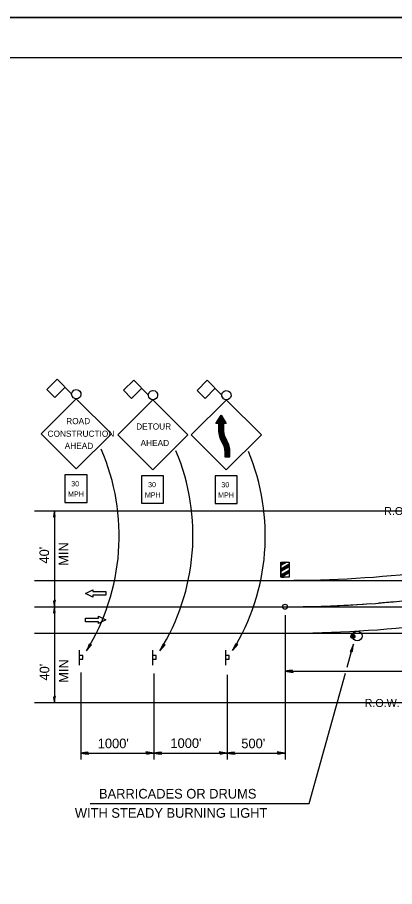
# Model space of a CAD drawing. Extents: x 2143432 to 2146738, y 2149567 to 2150649.
# Drawn here: x 2146208.8 to 2146303, y 2150432.1 to 2150649.4 of the extents above; entities that cross this region are included whole.
import ezdxf

# ---------------------------------------------------------------- set-up
doc = ezdxf.new("R2010")
doc.units = 0
for name, color, linetype in [('Alignment_EX_20 Centerline', 7, 'Continuous'), ('Design_EX_Roadway Dimensions', 7, 'Continuous'), ('Design_EX_Roadway Notes', 7, 'Continuous'), ('Level 48', 7, 'Continuous'), ('ROW_EX ROW Line', 7, 'Continuous'), ('Sheets_50 Reference Boundary', 7, 'Continuous'), ('Sheets_General Details', 7, 'Continuous'), ('Sheets_Printer Plotting Border', 7, 'Continuous'), ('Topo_EOP', 7, 'Continuous'), ('Topo_Traffic Sign', 7, 'Continuous')]:
    doc.layers.add(name, color=color, linetype=linetype)

msp = doc.modelspace()

# ---------------------------------------------------------------- linework, layer by layer
at = {"layer": 'Alignment_EX_20 Centerline'}
for points in [[(2146213.05, 2150502.1), (2146244.73, 2150502.1)], [(2146246.73, 2150502.1), (2146250.73, 2150502.1)], [(2146252.73, 2150502.1), (2146274.06, 2150502.1)], [(2146275.59, 2150502.1), (2146285.39, 2150502.25), (2146295.17, 2150502.73), (2146296.91, 2150502.88)], [(2146282.06, 2150502.1), (2146303.39, 2150502.1)], [(2146298.9, 2150503.04), (2146302.89, 2150503.37)]]:
    msp.add_lwpolyline(points, dxfattribs=at)
msp.add_circle((2146275.59, 2150502.1), 0.625, dxfattribs=at)
at = {"layer": 'Design_EX_Roadway Dimensions'}
for p, q in [((2146217.99, 2150526.1), (2146217.99, 2150502.1)), ((2146217.99, 2150502.1), (2146217.99, 2150478.1)), ((2146275.59, 2150499.97), (2146275.59, 2150463.89)), ((2146224.59, 2150485.64), (2146224.59, 2150463.89)), ((2146242.87, 2150485.44), (2146242.87, 2150463.89)), ((2146261.15, 2150485.11), (2146261.15, 2150463.89)), ((2146275.59, 2150485.99), (2146347.32, 2150485.99)), ((2146224.59, 2150465.51), (2146242.87, 2150465.51)), ((2146242.87, 2150465.51), (2146261.15, 2150465.51)), ((2146261.15, 2150465.51), (2146275.59, 2150465.51))]:
    msp.add_line(p, q, dxfattribs=at)
for points in [[(2146217.97, 2150524.62), (2146218.19, 2150524.67), (2146218.1, 2150525.3), (2146217.99, 2150526.1), (2146217.88, 2150525.24), (2146217.74, 2150524.5), (2146217.97, 2150524.62), (2146218.12, 2150524.69), (2146217.99, 2150525.56), (2146217.83, 2150524.61), (2146218.01, 2150524.75), (2146217.99, 2150525.15), (2146217.93, 2150524.77)], [(2146217.97, 2150500.62), (2146218.19, 2150500.67), (2146218.1, 2150501.3), (2146217.99, 2150502.1), (2146217.88, 2150501.24), (2146217.74, 2150500.5), (2146217.97, 2150500.62), (2146218.12, 2150500.69), (2146217.99, 2150501.56), (2146217.83, 2150500.61), (2146218.01, 2150500.75), (2146217.99, 2150501.15), (2146217.93, 2150500.77)], [(2146218.01, 2150503.56), (2146217.79, 2150503.52), (2146217.89, 2150502.89), (2146217.99, 2150502.1), (2146218.11, 2150502.95), (2146218.24, 2150503.69), (2146218.01, 2150503.56), (2146217.87, 2150503.5), (2146217.99, 2150502.63), (2146218.16, 2150503.58), (2146217.97, 2150503.44), (2146218, 2150503.04), (2146218.06, 2150503.42)], [(2146277.43, 2150485.96), (2146277.37, 2150486.23), (2146276.59, 2150486.12), (2146275.59, 2150485.99), (2146276.66, 2150485.84), (2146277.59, 2150485.68), (2146277.43, 2150485.96), (2146277.35, 2150486.14), (2146276.26, 2150485.99), (2146277.45, 2150485.78), (2146277.27, 2150486.01), (2146276.78, 2150485.98), (2146277.25, 2150485.91)], [(2146218.01, 2150479.56), (2146217.79, 2150479.52), (2146217.89, 2150478.89), (2146217.99, 2150478.1), (2146218.11, 2150478.95), (2146218.24, 2150479.69), (2146218.01, 2150479.56), (2146217.87, 2150479.5), (2146217.99, 2150478.63), (2146218.16, 2150479.58), (2146217.97, 2150479.44), (2146218, 2150479.04), (2146218.06, 2150479.42)], [(2146226.43, 2150465.48), (2146226.37, 2150465.76), (2146225.59, 2150465.64), (2146224.59, 2150465.51), (2146225.66, 2150465.36), (2146226.59, 2150465.2), (2146226.43, 2150465.48), (2146226.35, 2150465.66), (2146225.26, 2150465.51), (2146226.45, 2150465.3), (2146226.27, 2150465.53), (2146225.78, 2150465.5), (2146226.25, 2150465.43)], [(2146241.04, 2150465.54), (2146241.1, 2150465.26), (2146241.87, 2150465.38), (2146242.87, 2150465.51), (2146241.81, 2150465.66), (2146240.87, 2150465.82), (2146241.04, 2150465.54), (2146241.12, 2150465.35), (2146242.2, 2150465.51), (2146241.02, 2150465.72), (2146241.19, 2150465.49), (2146241.69, 2150465.52), (2146241.21, 2150465.59)], [(2146244.71, 2150465.48), (2146244.65, 2150465.76), (2146243.87, 2150465.64), (2146242.87, 2150465.51), (2146243.94, 2150465.36), (2146244.87, 2150465.2), (2146244.71, 2150465.48), (2146244.62, 2150465.66), (2146243.54, 2150465.51), (2146244.73, 2150465.3), (2146244.55, 2150465.53), (2146244.05, 2150465.5), (2146244.53, 2150465.43)], [(2146259.31, 2150465.54), (2146259.38, 2150465.26), (2146260.15, 2150465.38), (2146261.15, 2150465.51), (2146260.08, 2150465.66), (2146259.15, 2150465.82), (2146259.31, 2150465.54), (2146259.4, 2150465.35), (2146260.48, 2150465.51), (2146259.29, 2150465.72), (2146259.47, 2150465.49), (2146259.97, 2150465.52), (2146259.49, 2150465.59)], [(2146262.99, 2150465.48), (2146262.92, 2150465.76), (2146262.15, 2150465.64), (2146261.15, 2150465.51), (2146262.21, 2150465.36), (2146263.15, 2150465.2), (2146262.99, 2150465.48), (2146262.9, 2150465.66), (2146261.82, 2150465.51), (2146263, 2150465.3), (2146262.83, 2150465.53), (2146262.33, 2150465.5), (2146262.81, 2150465.43)], [(2146273.76, 2150465.54), (2146273.82, 2150465.26), (2146274.6, 2150465.38), (2146275.59, 2150465.51), (2146274.53, 2150465.66), (2146273.59, 2150465.82), (2146273.76, 2150465.54), (2146273.84, 2150465.35), (2146274.92, 2150465.51), (2146273.74, 2150465.72), (2146273.91, 2150465.49), (2146274.41, 2150465.52), (2146273.93, 2150465.59)]]:
    msp.add_lwpolyline(points, dxfattribs=at)
at = {"layer": 'Design_EX_Roadway Notes'}
for p, q in [((2146291.1, 2150487.01), (2146292.68, 2150492.71)), ((2146281.62, 2150452.88), (2146290.68, 2150485.51)), ((2146226.9, 2150452.88), (2146281.62, 2150452.88))]:
    msp.add_line(p, q, dxfattribs=at)
for points in [[(2146220.69, 2150556.99), (2146218.15, 2150554.42), (2146216.15, 2150556.42), (2146218.7, 2150558.98), (2146222.29, 2150555.3), (2146222.52, 2150555.86), (2146222.89, 2150556.23), (2146223.4, 2150556.39), (2146224.03, 2150556.27), (2146224.39, 2150555.97), (2146224.6, 2150555.58), (2146224.64, 2150555.08), (2146224.52, 2150554.69), (2146224.28, 2150554.39), (2146223.91, 2150554.15), (2146223.46, 2150554.06), (2146232.22, 2150545.32), (2146223.44, 2150536.59), (2146214.72, 2150545.32), (2146223.47, 2150554.07), (2146223.07, 2150554.16), (2146222.74, 2150554.35), (2146222.46, 2150554.7), (2146222.35, 2150555.01), (2146222.31, 2150555.27)], [(2146239.81, 2150556.77), (2146237.27, 2150554.19), (2146235.27, 2150556.2), (2146237.82, 2150558.75), (2146241.41, 2150555.07), (2146241.64, 2150555.64), (2146242.01, 2150556.01), (2146242.52, 2150556.17), (2146243.15, 2150556.04), (2146243.51, 2150555.75), (2146243.72, 2150555.35), (2146243.76, 2150554.85), (2146243.64, 2150554.47), (2146243.4, 2150554.17), (2146243.03, 2150553.93), (2146242.58, 2150553.83), (2146251.34, 2150545.09), (2146242.56, 2150536.36), (2146233.84, 2150545.09), (2146242.59, 2150553.84), (2146242.19, 2150553.93), (2146241.86, 2150554.13), (2146241.58, 2150554.47), (2146241.47, 2150554.79), (2146241.43, 2150555.05)], [(2146258.16, 2150556.74), (2146255.63, 2150554.17), (2146253.62, 2150556.18), (2146256.18, 2150558.73), (2146259.77, 2150555.05), (2146259.99, 2150555.62), (2146260.37, 2150555.98), (2146260.88, 2150556.15), (2146261.5, 2150556.02), (2146261.87, 2150555.72), (2146262.08, 2150555.33), (2146262.12, 2150554.83), (2146261.99, 2150554.44), (2146261.76, 2150554.14), (2146261.39, 2150553.91), (2146260.93, 2150553.81), (2146269.69, 2150545.07), (2146260.92, 2150536.34), (2146252.19, 2150545.07), (2146260.94, 2150553.82), (2146260.54, 2150553.91), (2146260.21, 2150554.11), (2146259.94, 2150554.45), (2146259.83, 2150554.77), (2146259.79, 2150555.03)], [(2146259.64, 2150550), (2146260.92, 2150547.94), (2146258.35, 2150547.94), (2146259.64, 2150550), (2146259.64, 2150549.74), (2146260.67, 2150548.07), (2146258.6, 2150548.07), (2146259.64, 2150549.74), (2146259.64, 2150549.48), (2146260.41, 2150548.2), (2146258.86, 2150548.2), (2146259.64, 2150549.48), (2146259.64, 2150549.23), (2146260.15, 2150548.33), (2146259.12, 2150548.33), (2146259.64, 2150549.23), (2146259.64, 2150548.97), (2146259.89, 2150548.45), (2146259.38, 2150548.45), (2146259.64, 2150548.97), (2146259.64, 2150546.39), (2146259.73, 2150545.45), (2146259.99, 2150544.45), (2146260.48, 2150543.38), (2146260.76, 2150542.84), (2146261.03, 2150542.05), (2146261.18, 2150540.85), (2146261.18, 2150539.56), (2146261.83, 2150539.56), (2146261.83, 2150540.85), (2146261.77, 2150541.6), (2146261.64, 2150542.26), (2146261.46, 2150542.84), (2146261.05, 2150543.68), (2146260.78, 2150544.21), (2146260.56, 2150544.75), (2146260.39, 2150545.42), (2146260.3, 2150546.05), (2146260.28, 2150546.52), (2146260.28, 2150547.94), (2146260.15, 2150547.94), (2146260.15, 2150546.39), (2146260.18, 2150545.95), (2146260.27, 2150545.35), (2146260.41, 2150544.83), (2146260.6, 2150544.3), (2146260.94, 2150543.62), (2146261.27, 2150542.97), (2146261.49, 2150542.32), (2146261.64, 2150541.65), (2146261.7, 2150540.85), (2146261.7, 2150539.69), (2146261.57, 2150539.69), (2146261.57, 2150540.85), (2146261.52, 2150541.54), (2146261.37, 2150542.3), (2146261.15, 2150542.91), (2146260.79, 2150543.63), (2146260.47, 2150544.28), (2146260.22, 2150545), (2146260.06, 2150545.84), (2146260.02, 2150546.52), (2146260.02, 2150547.81), (2146259.89, 2150547.81), (2146259.89, 2150546.52), (2146259.92, 2150545.94), (2146260.02, 2150545.27), (2146260.29, 2150544.38), (2146260.69, 2150543.54), (2146260.98, 2150543), (2146261.26, 2150542.21), (2146261.38, 2150541.6), (2146261.44, 2150540.85), (2146261.44, 2150539.69), (2146261.31, 2150539.69), (2146261.31, 2150540.85), (2146261.25, 2150541.6), (2146261.09, 2150542.32), (2146260.61, 2150543.42), (2146260.31, 2150543.98), (2146260, 2150544.85), (2146259.83, 2150545.58), (2146259.76, 2150546.52), (2146259.76, 2150547.81), (2146259.51, 2150547.81), (2146259.51, 2150546.39), (2146259.58, 2150545.57), (2146259.71, 2150544.93), (2146259.92, 2150544.27), (2146260.21, 2150543.61), (2146260.49, 2150543.1), (2146260.76, 2150542.51), (2146260.96, 2150541.81), (2146261.05, 2150540.86), (2146261.05, 2150539.69), (2146260.92, 2150539.69), (2146260.92, 2150540.85), (2146260.85, 2150541.66), (2146260.6, 2150542.55), (2146260.26, 2150543.25), (2146259.95, 2150543.86)], [(2146259.95, 2150543.86), (2146259.63, 2150544.73), (2146259.42, 2150545.73), (2146259.38, 2150546.52), (2146259.38, 2150547.81), (2146259.25, 2150547.81), (2146259.25, 2150546.39), (2146259.29, 2150545.73), (2146259.4, 2150545.11), (2146259.67, 2150544.19), (2146259.92, 2150543.61), (2146260.21, 2150543.08), (2146260.53, 2150542.39), (2146260.76, 2150541.39), (2146260.79, 2150540.85), (2146260.79, 2150539.69), (2146260.67, 2150539.69), (2146260.67, 2150540.85), (2146260.61, 2150541.52), (2146260.48, 2150542.1), (2146260.2, 2150542.83), (2146259.75, 2150543.66), (2146259.55, 2150544.16), (2146259.29, 2150545.02), (2146259.16, 2150545.77), (2146259.12, 2150546.52), (2146259.12, 2150547.81), (2146259.12, 2150547.94), (2146258.99, 2150547.94), (2146258.99, 2150546.52), (2146259.01, 2150545.97), (2146259.09, 2150545.37), (2146259.26, 2150544.62), (2146259.49, 2150543.94), (2146259.74, 2150543.4), (2146260.13, 2150542.68), (2146260.37, 2150542.04), (2146260.51, 2150541.31), (2146260.54, 2150540.85), (2146260.54, 2150539.56), (2146261.18, 2150539.56)], [(2146226.97, 2150492.61), (2146226.71, 2150492.7), (2146226.4, 2150491.98), (2146225.98, 2150491.06), (2146226.67, 2150491.89), (2146227.3, 2150492.6), (2146226.97, 2150492.61), (2146226.78, 2150492.63), (2146226.34, 2150491.63), (2146227.14, 2150492.53), (2146226.85, 2150492.5), (2146226.61, 2150492.06), (2146226.93, 2150492.43)], [(2146245.3, 2150492.58), (2146245.04, 2150492.67), (2146244.73, 2150491.95), (2146244.31, 2150491.04), (2146245, 2150491.86), (2146245.63, 2150492.57), (2146245.3, 2150492.58), (2146245.11, 2150492.61), (2146244.66, 2150491.61), (2146245.47, 2150492.5), (2146245.18, 2150492.48), (2146244.94, 2150492.04), (2146245.26, 2150492.4)], [(2146263.49, 2150492.67), (2146263.23, 2150492.76), (2146262.92, 2150492.04), (2146262.5, 2150491.12), (2146263.19, 2150491.95), (2146263.82, 2150492.66), (2146263.49, 2150492.67), (2146263.29, 2150492.7), (2146262.86, 2150491.69), (2146263.66, 2150492.59), (2146263.37, 2150492.57), (2146263.13, 2150492.13), (2146263.44, 2150492.5)], [(2146292.17, 2150490.95), (2146292.45, 2150490.94), (2146292.54, 2150491.72), (2146292.68, 2150492.71), (2146292.26, 2150491.73), (2146291.85, 2150490.87), (2146292.17, 2150490.95), (2146292.36, 2150490.98), (2146292.5, 2150492.07), (2146291.98, 2150490.98), (2146292.26, 2150491.09), (2146292.36, 2150491.58), (2146292.16, 2150491.14)]]:
    msp.add_lwpolyline(points, dxfattribs=at)
for points in [[(2146220.64, 2150535.06), (2146220.64, 2150528.17), (2146226.15, 2150528.17), (2146226.15, 2150535.06)], [(2146239.76, 2150534.84), (2146239.76, 2150527.95), (2146245.27, 2150527.95), (2146245.27, 2150534.84)], [(2146258.12, 2150534.82), (2146258.12, 2150527.93), (2146263.63, 2150527.93), (2146263.63, 2150534.82)]]:
    msp.add_lwpolyline(points, close=True, dxfattribs=at)
for centre, start, end in [((2146179.63, 2150519.81), 328.1934, 23.3995), ((2146198.05, 2150519.95), 327.9868, 22.7574), ((2146216.12, 2150519.83), 328.2468, 22.7196)]:
    msp.add_arc(centre, 54.55, start, end, dxfattribs=at)
at = {"layer": 'Level 48'}
msp.add_lwpolyline([(2146057.51, 2150649.43), (2146737.51, 2150649.43), (2146737.51, 2150209.43), (2146057.51, 2150209.43)], close=True, dxfattribs=at)
at = {"layer": 'ROW_EX ROW Line'}
for points in [[(2146213.05, 2150526.1), (2146228.11, 2150526.1)], [(2146230.11, 2150526.1), (2146245.09, 2150526.1)], [(2146247.22, 2150526.1), (2146262.24, 2150526.1)], [(2146264.23, 2150526.1), (2146279.29, 2150526.1)], [(2146281.29, 2150526.1), (2146296.35, 2150526.1)], [(2146223.58, 2150478.1), (2146213.05, 2150478.1)], [(2146240.64, 2150478.1), (2146225.58, 2150478.1)], [(2146257.7, 2150478.1), (2146242.64, 2150478.1)], [(2146274.76, 2150478.1), (2146259.7, 2150478.1)], [(2146291.82, 2150478.1), (2146276.76, 2150478.1)]]:
    msp.add_lwpolyline(points, dxfattribs=at)
at = {"layer": 'Sheets_50 Reference Boundary'}
msp.add_lwpolyline([(2146097.51, 2150639.42), (2146727.51, 2150639.42), (2146727.51, 2150239.43), (2146097.51, 2150239.43)], close=True, dxfattribs=at)
at = {"layer": 'Sheets_General Details'}
msp.add_line((2146737.51, 2150649.43), (2146057.51, 2150649.43), dxfattribs=at)
msp.add_lwpolyline([(2146097.51, 2150639.43), (2146727.51, 2150639.43), (2146727.51, 2150219.43), (2146097.51, 2150219.43)], close=True, dxfattribs=at)
at = {"layer": 'Sheets_Printer Plotting Border'}
msp.add_lwpolyline([(2146057.51, 2150209.43), (2146737.51, 2150209.43), (2146737.51, 2150649.43), (2146057.51, 2150649.43)], close=True, dxfattribs=at)
at = {"layer": 'Topo_EOP'}
for p, q in [((2146213.05, 2150508.69), (2146496.86, 2150508.69)), ((2146213.05, 2150495.5), (2146633.05, 2150495.5))]:
    msp.add_line(p, q, dxfattribs=at)
for radius in [293.4, 306.6]:
    msp.add_arc((2146275.59, 2150802.09), radius, 270, 283.8322, dxfattribs=at)
at = {"layer": 'Topo_Traffic Sign'}
for p, q in [((2146213.05, 2150526.1), (2146633.05, 2150526.1)), ((2146223.39, 2150502.1), (2146626.69, 2150502.1)), ((2146224.19, 2150491.25), (2146224.19, 2150487.5)), ((2146242.46, 2150491.28), (2146242.46, 2150487.53)), ((2146260.73, 2150491.28), (2146260.73, 2150487.53)), ((2146633.05, 2150478.1), (2146213.05, 2150478.1))]:
    msp.add_line(p, q, dxfattribs=at)
for points in [[(2146274.52, 2150513.25), (2146276.65, 2150513.25), (2146276.65, 2150509.46), (2146274.52, 2150509.46), (2146274.52, 2150513.25), (2146276.01, 2150513.25), (2146274.52, 2150512.42), (2146274.52, 2150511.59), (2146276.65, 2150512.78), (2146276.65, 2150512.07), (2146274.52, 2150510.88), (2146274.52, 2150510.05), (2146276.65, 2150511.24), (2146276.65, 2150510.53), (2146274.73, 2150509.46), (2146275.37, 2150509.46), (2146275.37, 2150509.45)], [(2146274.73, 2150513.01), (2146274.73, 2150512.78), (2146275.37, 2150513.13), (2146275.37, 2150513.25), (2146274.73, 2150512.9), (2146274.73, 2150513.01), (2146275.16, 2150513.25)], [(2146276.43, 2150512.42), (2146274.73, 2150511.47), (2146274.73, 2150511.24), (2146276.43, 2150512.19), (2146276.43, 2150512.42), (2146276.43, 2150512.3), (2146274.73, 2150511.35)], [(2146274.73, 2150509.93), (2146274.73, 2150509.7), (2146276.43, 2150510.65), (2146276.43, 2150510.88), (2146274.73, 2150509.93), (2146274.73, 2150509.82), (2146276.43, 2150510.76)], [(2146275.8, 2150509.45), (2146275.8, 2150509.46)], [(2146230.87, 2150505.89), (2146230.87, 2150504.96), (2146227.62, 2150504.96), (2146227.62, 2150504.49), (2146225.77, 2150505.42), (2146227.62, 2150506.35), (2146227.62, 2150505.89), (2146230.87, 2150505.89)], [(2146276.06, 2150502.1), (2146280.06, 2150502.1)], [(2146225.74, 2150498.33), (2146225.74, 2150499.26), (2146228.99, 2150499.26), (2146228.99, 2150499.73), (2146230.85, 2150498.8), (2146228.99, 2150497.87), (2146228.99, 2150498.33), (2146225.74, 2150498.33)], [(2146293.03, 2150494.5), (2146292.92, 2150494.34), (2146292.73, 2150494.2), (2146292.49, 2150494.16), (2146292.27, 2150494.23), (2146292.11, 2150494.35), (2146292.01, 2150494.65), (2146292.07, 2150494.93), (2146292.29, 2150495.14), (2146292.54, 2150495.2), (2146292.78, 2150495.13), (2146292.96, 2150494.98), (2146293.02, 2150494.8), (2146293.03, 2150494.56), (2146292.91, 2150494.38), (2146292.72, 2150494.23), (2146292.5, 2150494.19), (2146292.34, 2150494.25), (2146292.14, 2150494.35), (2146292.07, 2150494.54), (2146292.04, 2150494.74), (2146292.09, 2150494.92), (2146292.3, 2150495.12), (2146292.54, 2150495.17), (2146292.78, 2150495.12), (2146292.94, 2150494.97), (2146293, 2150494.8), (2146293.01, 2150494.56), (2146292.89, 2150494.39), (2146292.72, 2150494.27), (2146292.5, 2150494.22), (2146292.31, 2150494.29), (2146292.16, 2150494.37), (2146292.1, 2150494.56), (2146292.06, 2150494.72), (2146292.12, 2150494.9), (2146292.32, 2150495.09), (2146292.55, 2150495.14), (2146292.77, 2150495.09), (2146292.92, 2150494.95), (2146292.98, 2150494.79), (2146292.96, 2150494.56), (2146292.87, 2150494.41), (2146292.7, 2150494.28), (2146292.49, 2150494.25), (2146292.31, 2150494.31), (2146292.2, 2150494.4), (2146292.14, 2150494.54), (2146292.09, 2150494.72), (2146292.15, 2150494.85), (2146292.33, 2150495.05), (2146292.56, 2150495.1), (2146292.77, 2150495.05), (2146292.9, 2150494.91), (2146292.97, 2150494.78), (2146292.92, 2150494.58), (2146292.85, 2150494.43), (2146292.67, 2150494.31), (2146292.48, 2150494.28), (2146292.32, 2150494.33), (2146292.22, 2150494.42), (2146292.16, 2150494.57), (2146292.12, 2150494.71), (2146292.18, 2150494.83), (2146292.35, 2150495.02), (2146292.56, 2150495.07), (2146292.76, 2150495.03), (2146292.89, 2150494.9), (2146292.92, 2150494.76), (2146292.9, 2150494.58), (2146292.85, 2150494.46), (2146292.66, 2150494.33), (2146292.5, 2150494.32), (2146292.34, 2150494.37), (2146292.25, 2150494.44), (2146292.18, 2150494.59), (2146292.16, 2150494.72), (2146292.21, 2150494.82), (2146292.37, 2150495), (2146292.57, 2150495.04), (2146292.76, 2150494.99), (2146292.86, 2150494.89), (2146292.89, 2150494.74), (2146292.86, 2150494.59), (2146292.82, 2150494.49), (2146292.65, 2150494.36), (2146292.5, 2150494.34), (2146292.37, 2150494.39), (2146292.29, 2150494.45), (2146292.23, 2150494.53), (2146292.2, 2150494.59), (2146292.19, 2150494.7), (2146292.25, 2150494.81), (2146292.34, 2150494.92), (2146292.44, 2150494.98), (2146292.59, 2150494.99), (2146292.73, 2150494.98), (2146292.85, 2150494.86), (2146292.86, 2150494.73), (2146292.83, 2150494.59), (2146292.76, 2150494.47)], [(2146292.76, 2150494.47), (2146292.64, 2150494.38), (2146292.5, 2150494.38), (2146292.36, 2150494.46), (2146292.28, 2150494.52), (2146292.23, 2150494.6), (2146292.24, 2150494.7), (2146292.27, 2150494.79), (2146292.35, 2150494.87), (2146292.46, 2150494.94), (2146292.56, 2150494.96), (2146292.67, 2150494.96), (2146292.74, 2150494.9), (2146292.85, 2150494.74), (2146292.79, 2150494.58), (2146292.7, 2150494.47), (2146292.61, 2150494.42), (2146292.48, 2150494.42), (2146292.37, 2150494.5), (2146292.31, 2150494.58), (2146292.3, 2150494.67), (2146292.33, 2150494.77), (2146292.41, 2150494.84), (2146292.5, 2150494.89), (2146292.6, 2150494.91), (2146292.76, 2150494.84), (2146292.82, 2150494.73), (2146292.76, 2150494.62), (2146292.71, 2150494.53), (2146292.63, 2150494.48), (2146292.49, 2150494.46), (2146292.4, 2150494.48), (2146292.33, 2150494.53), (2146292.29, 2150494.58), (2146292.27, 2150494.72), (2146292.31, 2150494.78), (2146292.39, 2150494.86), (2146292.5, 2150494.9), (2146292.61, 2150494.93), (2146292.69, 2150494.94), (2146292.77, 2150494.91), (2146292.83, 2150494.84), (2146292.77, 2150494.73), (2146292.76, 2150494.64), (2146292.69, 2150494.56), (2146292.55, 2150494.49), (2146292.43, 2150494.48), (2146292.37, 2150494.54), (2146292.35, 2150494.61), (2146292.35, 2150494.69), (2146292.39, 2150494.77), (2146292.49, 2150494.82), (2146292.58, 2150494.85), (2146292.72, 2150494.81), (2146292.74, 2150494.76), (2146292.73, 2150494.67), (2146292.62, 2150494.58), (2146292.53, 2150494.51), (2146292.43, 2150494.52), (2146292.39, 2150494.58), (2146292.38, 2150494.65), (2146292.41, 2150494.73), (2146292.57, 2150494.81), (2146292.71, 2150494.77), (2146292.71, 2150494.7), (2146292.62, 2150494.61), (2146292.5, 2150494.55), (2146292.43, 2150494.58), (2146292.43, 2150494.66), (2146292.56, 2150494.73), (2146292.65, 2150494.74), (2146292.52, 2150494.6), (2146292.5, 2150494.66), (2146292.46, 2150494.72), (2146292.59, 2150494.76), (2146292.68, 2150494.71), (2146292.6, 2150494.65)]]:
    msp.add_lwpolyline(points, dxfattribs=at)
for points in [[(2146225.13, 2150489.91), (2146224.19, 2150489.91), (2146224.19, 2150488.97), (2146225.13, 2150488.97)], [(2146243.4, 2150489.94), (2146242.46, 2150489.94), (2146242.46, 2150489), (2146243.4, 2150489)], [(2146261.67, 2150489.94), (2146260.73, 2150489.94), (2146260.73, 2150489), (2146261.67, 2150489)]]:
    msp.add_lwpolyline(points, close=True, dxfattribs=at)
msp.add_circle((2146293.63, 2150494.77), 1.2, dxfattribs=at)
msp.add_arc((2146275.59, 2150802.09), 300, 270, 283.8322, dxfattribs=at)

# ---------------------------------------------------------------- texts
at = {"layer": 'Design_EX_Roadway Dimensions'}
for s, p in [('MIN', (2146221.46, 2150512.33)), ("40'", (2146216.66, 2150512.9)), ("40'", (2146216.72, 2150483.65)), ('MIN', (2146221.52, 2150483.08))]:
    msp.add_text(s, height=2.4, rotation=90, dxfattribs=at).set_placement(p)
for s, p in [("1000'", (2146228.82, 2150466.72)), ("1000'", (2146246.97, 2150466.79)), ("500'", (2146264.67, 2150466.72))]:
    msp.add_text(s, height=2.406, dxfattribs=at).set_placement(p)
at = {"layer": 'Design_EX_Roadway Notes'}
for s, height, p in [('ROAD', 1.547, (2146220.95, 2150547.73)), ('DETOUR', 1.547, (2146238.42, 2150546.38)), ('CONSTRUCTION', 1.5469, (2146216.29, 2150544.58)), ('AHEAD', 1.547, (2146239.52, 2150542.26)), ('AHEAD', 1.547, (2146220.58, 2150541.54)), ('30', 1.289, (2146222.2, 2150532.2)), ('30', 1.289, (2146241.39, 2150531.98)), ('30', 1.289, (2146259.68, 2150531.95)), ('MPH', 1.289, (2146221.4, 2150529.62)), ('MPH', 1.289, (2146240.59, 2150529.4)), ('MPH', 1.289, (2146258.88, 2150529.37)), ('BARRICADES OR DRUMS', 2.4056, (2146229.13, 2150454.15)), ('WITH STEADY BURNING LIGHT', 2.4056, (2146223.11, 2150449.34))]:
    msp.add_text(s, height=height, dxfattribs=at).set_placement(p)
at = {"layer": 'ROW_EX ROW Line'}
for p in [(2146300.35, 2150525.02), (2146295.48, 2150477.04)]:
    msp.add_text('R.O.W.', height=2, dxfattribs=at).set_placement(p)

doc.saveas('drawing.dxf')
